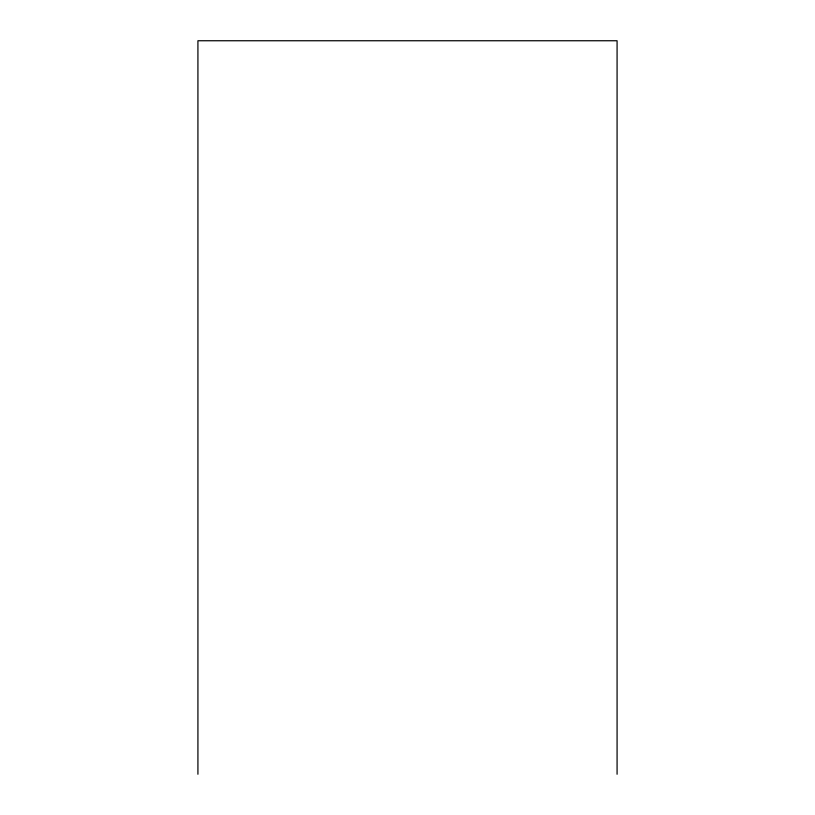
<?xml version="1.0" encoding="UTF-8"?>
<svg xmlns="http://www.w3.org/2000/svg" width="815" height="815" viewBox="0 0 815 815"><rect width="100%" height="100%" fill="white"/><g stroke="black" fill="none" stroke-linecap="round" stroke-linejoin="round"><path stroke-width="1.22" d="M617.077 774.25L617.077 40.75L197.923 40.75L197.923 774.25"/></g></svg>
